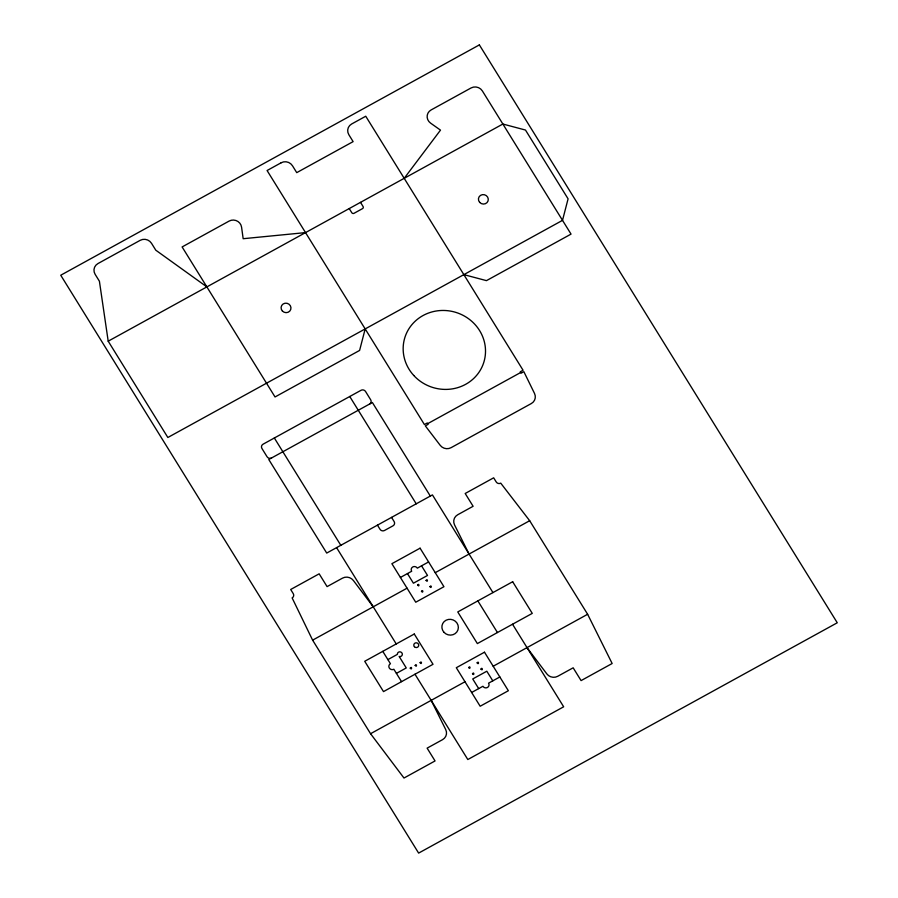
<?xml version="1.0" encoding="UTF-8"?>
<svg xmlns="http://www.w3.org/2000/svg" width="898" height="898" viewBox="0 0 898 898"><rect width="100%" height="100%" fill="white"/><g stroke="black" fill="none" stroke-linecap="round" stroke-linejoin="round"><path stroke-width="1.35" d="M365.183 328.915L359.604 350.433L275.035 396.961L182.114 246.939L229.147 221.065A8.273 7.857 18 0 1 241.573 227.149L243.167 238.711L305.533 232.604M404.201 178.32L440.491 130.131L430.602 123.138A8.273 7.857 18 0 1 431.085 109.96L471.068 87.959A8.273 7.857 18 0 1 482.383 90.956L571.038 234.109L486.469 280.636L463.851 274.631M108.198 341.184L502.858 124.036L525.476 130.042L568.086 198.84L562.518 220.347L167.847 437.494L108.198 341.184L99.409 281.22L95.143 274.339A8.273 7.857 18 0 1 97.927 263.585L140.211 240.316A8.273 7.857 18 0 1 151.526 243.313L155.792 250.194L206.866 286.889M427.65 423.676L520.683 372.502M400.407 577.459L411.677 571.251A3.311 3.143 18 0 1 412.799 566.952A3.311 3.143 18 0 1 417.323 568.153L428.593 561.946M373.22 606.801L353.397 580.512A8.273 7.857 18 0 0 342.508 578.132L327.085 586.619L319.16 573.822L290.683 589.492L293.242 593.623A3.311 3.143 18 0 1 292.131 597.922L312.616 640.151L407.052 588.19M435.238 572.677L529.685 520.717L587.629 614.277L612.144 663.51L581.085 680.605L573.16 667.809L557.725 676.295A8.273 7.857 18 0 1 546.848 673.915L527.014 647.626M387.88 659.615L397.399 654.373A2.481 2.357 18 0 1 399.924 651.836A2.481 2.357 18 0 1 402.304 654.642A2.481 2.357 18 0 1 399.15 656.449L406.266 667.944L396.4 673.365M312.616 640.151L370.56 733.711L464.996 681.75M493.193 666.237L587.629 614.277M471.641 692.481L482.922 686.274A3.311 3.143 18 0 0 487.446 687.475A3.311 3.143 18 0 0 488.557 683.176L499.838 676.969M529.685 520.717L500.736 483.146A3.311 3.143 18 0 1 496.212 481.945L493.664 477.815L465.186 493.485L473.111 506.281L457.688 514.767A8.273 7.857 18 0 0 454.534 524.87L469.07 554.066M370.56 733.711L403.988 778.038L435.047 760.943L427.122 748.146L442.557 739.66A8.273 7.857 18 0 0 445.711 729.558L431.175 700.361M360.502 202.364L363.061 206.495A1.65 1.571 18 0 1 362.5 208.639L354.048 213.297A1.65 1.571 18 0 1 351.78 212.691L349.221 208.572M492.935 592.59L432.432 494.899L326.715 553.067L268.771 459.507L372.367 402.506L430.31 496.066M512.534 624.233L563.663 706.793L467.813 759.528L414.977 674.218M477.848 600.885L497.447 632.529M349.749 396.501L416.223 503.823M391.55 517.394L394.11 521.525A3.311 3.143 18 0 1 392.998 525.824L384.535 530.471A3.311 3.143 18 0 1 380.011 529.27L377.452 525.15M421.544 565.819L427.515 575.45L413.417 583.206L407.456 573.575M492.789 680.852L486.817 671.221L472.73 678.967L478.69 688.598M274.339 437.988L340.813 545.311M336.582 547.634L396.231 643.945M382.773 651.353L390.439 663.734A3.311 3.143 18 0 0 389.328 668.045A3.311 3.143 18 0 0 393.852 669.246L401.518 681.627M271.589 457.958A3.311 3.143 18 0 1 267.065 456.756L261.947 448.495A3.311 3.143 18 0 1 263.069 444.196L361.03 390.293A3.311 3.143 18 0 1 365.553 391.494L370.661 399.756A3.311 3.143 18 0 1 369.549 404.055M410.24 668.157C412.07 670.896 412.047 665.53 410.251 668.101M417.637 585.137C419.815 587.775 418.973 582.443 417.637 585.137M415.179 665.44C417.233 668.134 416.638 662.724 415.179 665.44M421.465 591.322C423.104 594.083 423.508 588.92 421.488 591.221M420.107 662.724C422.049 665.407 421.791 660.165 420.118 662.668M426.09 580.478C428.032 583.184 427.729 577.852 426.101 580.422M429.929 586.675C431.871 589.357 431.601 584.115 429.929 586.619M468.677 667.551C470.541 670.312 470.406 664.913 468.677 667.551M472.516 673.747C474.537 676.441 474.043 671.064 472.516 673.747M477.13 662.892C479.027 665.553 478.948 660.389 477.152 662.791M480.969 669.089C483.102 671.738 482.417 666.383 480.969 669.089M479.364 44.9L60.738 275.226L418.636 853.1L837.262 622.774L479.364 44.9M281.164 162.763L267.076 170.519L424.406 424.541L427.224 422.992L428.077 424.372L425.326 425.877L440.222 445.352A8.273 7.857 18 0 0 451.065 447.687L531.347 403.528A8.273 7.857 18 0 0 534.523 393.47L523.848 371.671L521.109 373.186L520.256 371.806L523.074 370.257L365.744 116.235L351.646 123.991A8.273 7.857 18 0 0 348.862 134.745L353.116 141.626L296.733 172.641L292.479 165.76A8.273 7.857 18 0 0 281.164 162.763M420.073 548.184L391.887 563.697L415.74 602.221L443.938 586.708L420.073 548.184M414.27 634.022L364.723 661.287L383.502 691.606L433.016 664.295L414.27 634.022M512.668 581.736L457.767 611.942L477.366 643.585L532.267 613.379L512.668 581.736M484.493 652.206L456.307 667.719L480.161 706.243L508.358 690.73L484.493 652.206M413.765 375.476A41.375 39.276 18 0 0 483.517 363.23A41.375 39.276 18 0 0 435.732 311.09A41.375 39.276 18 0 0 413.765 375.476M479.689 202.398A4.961 4.715 18 0 0 488.052 200.928A4.961 4.715 18 0 0 482.327 194.675A4.961 4.715 18 0 0 479.689 202.398M282.354 310.977A4.961 4.715 18 0 0 290.728 309.507A4.961 4.715 18 0 0 284.992 303.243A4.961 4.715 18 0 0 282.354 310.977M414.427 646.706A2.481 2.357 18 0 0 418.614 645.976A2.481 2.357 18 0 0 415.752 642.845A2.481 2.357 18 0 0 414.427 646.706M444.005 632.327A8.273 7.857 18 0 0 457.958 629.868A8.273 7.857 18 0 0 448.394 619.44A8.273 7.857 18 0 0 444.005 632.327"/></g></svg>
